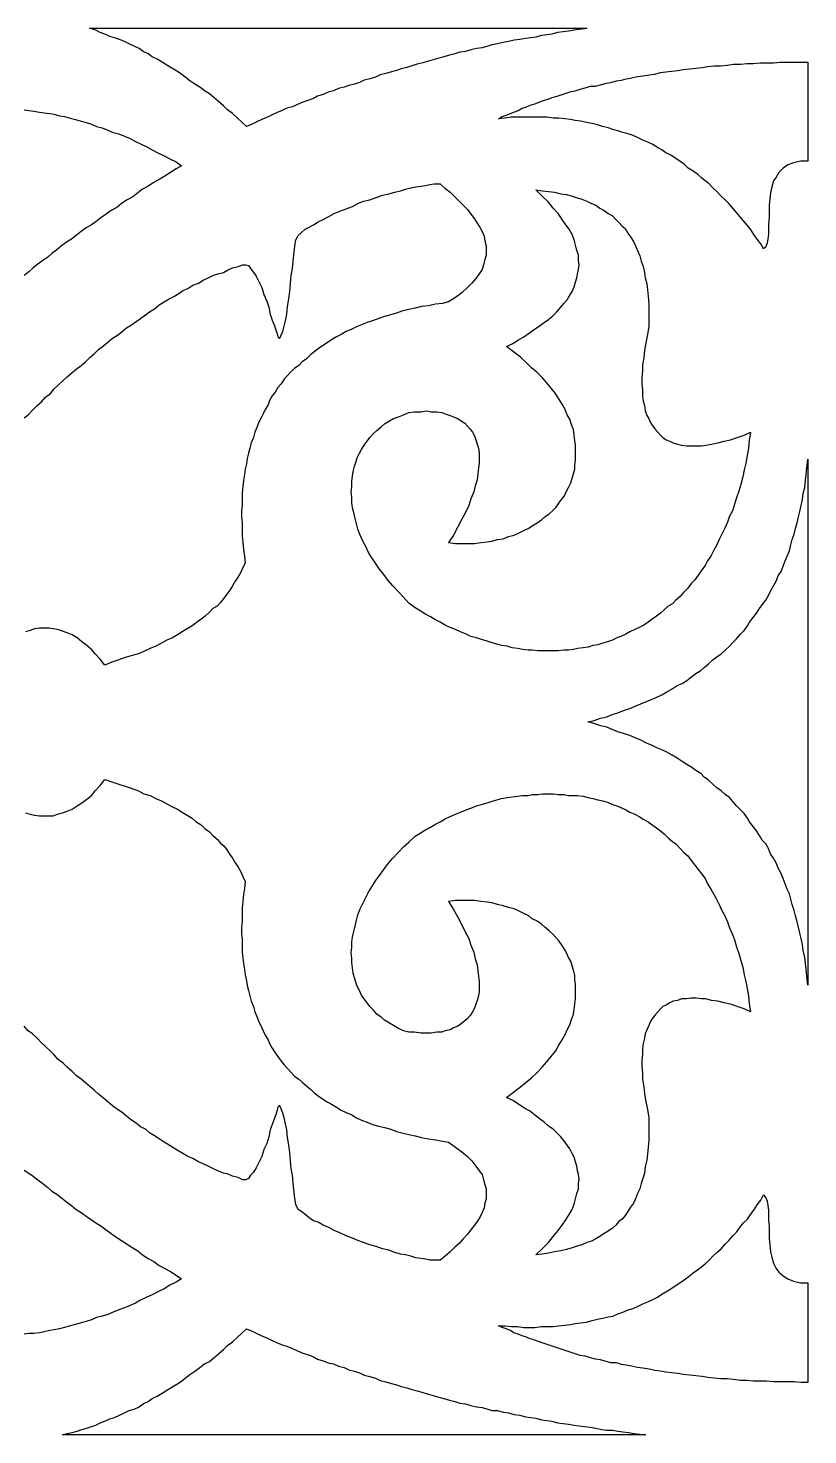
# Model space of a CAD drawing. Extents: x -372 to 372, y -358 to 358.
# Drawn here: x -38.4 to 0, y -146.8 to -77.5 of the extents above; entities that cross this region are included whole.
import ezdxf

# ---------------------------------------------------------------- set-up
doc = ezdxf.new("R2010")
doc.units = 0
doc.layers.add('LAYER_1', color=18, linetype='CONTINUOUS')

msp = doc.modelspace()

# ---------------------------------------------------------------- linework, layer by layer
at = {"layer": 'LAYER_1'}
for points in [[(-10.99, -77.538), (-11.265, -77.575), (-11.505, -77.613), (-11.78, -77.65), (-12.054, -77.687), (-12.329, -77.724), (-12.604, -77.799), (-12.844, -77.836), (-13.118, -77.873), (-13.393, -77.948), (-13.633, -77.985), (-13.908, -78.022), (-14.183, -78.06), (-14.457, -78.097), (-14.732, -78.171), (-15.006, -78.209), (-15.281, -78.283), (-15.556, -78.321), (-15.762, -78.395), (-16.036, -78.47), (-16.311, -78.507), (-16.586, -78.581), (-16.86, -78.656), (-17.135, -78.693), (-17.375, -78.768), (-17.65, -78.842), (-17.924, -78.917), (-18.165, -78.991), (-18.439, -79.066), (-18.679, -79.14), (-18.954, -79.215), (-19.229, -79.289), (-19.503, -79.364), (-19.744, -79.438), (-20.018, -79.513), (-20.259, -79.587), (-20.499, -79.662), (-20.773, -79.737), (-21.048, -79.811), (-21.288, -79.923), (-21.563, -79.997), (-21.838, -80.072), (-22.078, -80.184), (-22.318, -80.258), (-22.593, -80.333), (-22.833, -80.407), (-23.108, -80.482), (-23.348, -80.594), (-23.623, -80.668), (-23.863, -80.78), (-24.137, -80.854), (-24.343, -80.966), (-24.618, -81.078), (-24.858, -81.153), (-25.133, -81.264), (-25.373, -81.376), (-25.648, -81.451), (-25.888, -81.562), (-26.163, -81.674), (-26.403, -81.786), (-26.609, -81.898), (-26.884, -82.01), (-27.124, -82.121), (-27.364, -82.233), (-27.639, -82.345), (-27.879, -82.121), (-28.085, -81.935), (-28.325, -81.711), (-28.566, -81.525), (-28.772, -81.339), (-29.012, -81.115), (-29.252, -80.929), (-29.458, -80.743), (-29.698, -80.594), (-29.939, -80.407), (-30.179, -80.258), (-30.419, -80.109), (-30.66, -79.923), (-30.831, -79.774), (-31.072, -79.625), (-31.312, -79.476), (-31.552, -79.327), (-31.792, -79.178), (-32.033, -79.029), (-32.273, -78.917), (-32.479, -78.768), (-32.719, -78.656), (-32.925, -78.507), (-33.166, -78.395), (-33.406, -78.283), (-33.646, -78.171), (-33.886, -78.06), (-34.127, -77.985), (-34.367, -77.911), (-34.607, -77.799), (-34.848, -77.724), (-35.053, -77.613), (-35.259, -77.538), (-35.359, -77.507), (-10.876, -77.507)], [(0, -84.059), (-0.36, -84.059), (-0.704, -84.134), (-0.978, -84.245), (-1.218, -84.394), (-1.424, -84.618), (-1.562, -84.842), (-1.699, -85.028), (-1.768, -85.326), (-1.836, -85.624), (-1.871, -85.922), (-1.905, -86.22), (-1.905, -86.556), (-1.905, -86.854), (-1.939, -87.152), (-1.939, -87.375), (-1.939, -87.636), (-1.974, -87.897), (-2.008, -88.083), (-2.077, -88.27), (-2.18, -88.382), (-2.317, -88.121), (-2.489, -87.897), (-2.66, -87.674), (-2.832, -87.413), (-2.969, -87.226), (-3.175, -87.003), (-3.347, -86.779), (-3.518, -86.593), (-3.69, -86.369), (-3.896, -86.146), (-4.068, -85.959), (-4.274, -85.773), (-4.479, -85.55), (-4.685, -85.363), (-4.857, -85.177), (-5.063, -85.028), (-5.235, -84.879), (-5.441, -84.693), (-5.647, -84.543), (-5.887, -84.394), (-6.093, -84.208), (-6.299, -84.059), (-6.539, -83.91), (-6.745, -83.761), (-6.985, -83.649), (-7.191, -83.5), (-7.397, -83.388), (-7.638, -83.239), (-7.878, -83.127), (-8.118, -83.016), (-8.358, -82.904), (-8.599, -82.792), (-8.839, -82.718), (-9.114, -82.643), (-9.354, -82.569), (-9.594, -82.494), (-9.835, -82.419), (-10.109, -82.345), (-10.349, -82.27), (-10.624, -82.196), (-10.899, -82.159), (-11.173, -82.084), (-11.448, -82.047), (-11.688, -82.01), (-11.963, -81.972), (-12.272, -81.935), (-12.546, -81.935), (-12.855, -81.898), (-14.606, -81.898), (-14.915, -81.935), (-15.224, -81.972), (-15.052, -81.861), (-14.846, -81.786), (-14.64, -81.711), (-14.469, -81.637), (-14.263, -81.562), (-14.057, -81.451), (-13.851, -81.376), (-13.679, -81.302), (-13.439, -81.227), (-13.233, -81.153), (-13.027, -81.078), (-12.787, -81.003), (-12.581, -80.929), (-12.34, -80.854), (-12.1, -80.78), (-11.894, -80.705), (-11.654, -80.631), (-11.448, -80.594), (-11.208, -80.519), (-10.967, -80.445), (-10.693, -80.37), (-10.452, -80.37), (-10.212, -80.295), (-9.937, -80.221), (-9.697, -80.184), (-9.423, -80.109), (-9.182, -80.072), (-8.942, -79.997), (-8.667, -79.96), (-8.393, -79.886), (-8.118, -79.848), (-7.809, -79.811), (-7.535, -79.774), (-7.26, -79.699), (-6.985, -79.662), (-6.711, -79.625), (-6.402, -79.587), (-6.127, -79.55), (-5.818, -79.513), (-5.509, -79.476), (-5.2, -79.438), (-4.926, -79.401), (-4.617, -79.364), (-4.308, -79.364), (-3.965, -79.327), (-3.656, -79.289), (-3.312, -79.289), (-3.003, -79.252), (-2.694, -79.252), (-2.351, -79.215), (-1.699, -79.215), (-1.356, -79.178), (0, -79.178)], [(-13.084, -85.512), (-12.775, -85.55), (-12.466, -85.587), (-12.157, -85.661), (-11.883, -85.699), (-11.608, -85.773), (-11.402, -85.848), (-11.128, -85.922), (-10.887, -86.034), (-10.647, -86.146), (-10.441, -86.22), (-10.235, -86.369), (-10.029, -86.481), (-9.823, -86.63), (-9.617, -86.742), (-9.446, -86.928), (-9.308, -87.077), (-9.137, -87.264), (-8.999, -87.375), (-8.862, -87.599), (-8.725, -87.785), (-8.587, -88.009), (-8.484, -88.233), (-8.381, -88.456), (-8.278, -88.717), (-8.21, -88.978), (-8.107, -89.239), (-8.038, -89.537), (-8.004, -89.798), (-7.935, -90.096), (-7.901, -90.394), (-7.866, -90.729), (-7.832, -91.102), (-7.832, -91.474), (-7.832, -91.847), (-7.832, -92.182), (-7.901, -92.592), (-7.969, -93.002), (-8.038, -93.375), (-8.072, -93.747), (-8.141, -94.083), (-8.141, -94.381), (-8.175, -94.716), (-8.175, -95.014), (-8.141, -95.312), (-8.141, -95.611), (-8.107, -95.871), (-8.038, -96.095), (-8.004, -96.356), (-7.935, -96.579), (-7.832, -96.728), (-7.763, -96.915), (-7.626, -97.101), (-7.523, -97.25), (-7.386, -97.399), (-7.249, -97.548), (-7.146, -97.66), (-6.974, -97.772), (-6.802, -97.846), (-6.631, -97.921), (-6.425, -97.995), (-6.219, -98.033), (-5.978, -98.07), (-5.258, -98.07), (-5.017, -98.033), (-4.743, -97.995), (-4.434, -97.921), (-4.125, -97.846), (-3.816, -97.772), (-3.473, -97.66), (-3.129, -97.548), (-2.82, -97.399), (-2.889, -97.809), (-2.923, -98.182), (-2.992, -98.554), (-3.061, -98.927), (-3.129, -99.262), (-3.198, -99.598), (-3.301, -99.97), (-3.404, -100.306), (-3.507, -100.641), (-3.61, -100.939), (-3.713, -101.275), (-3.85, -101.535), (-3.953, -101.834), (-4.09, -102.132), (-4.228, -102.43), (-4.365, -102.691), (-4.502, -102.989), (-4.64, -103.25), (-4.777, -103.51), (-4.949, -103.734), (-5.052, -103.958), (-5.223, -104.181), (-5.395, -104.442), (-5.567, -104.666), (-5.738, -104.852), (-5.91, -105.075), (-6.116, -105.299), (-6.287, -105.485), (-6.493, -105.672), (-6.665, -105.858), (-6.871, -105.97), (-7.077, -106.156), (-7.249, -106.305), (-7.455, -106.454), (-7.66, -106.603), (-7.866, -106.752), (-8.072, -106.901), (-8.313, -107.013), (-8.519, -107.125), (-8.759, -107.237), (-8.965, -107.348), (-9.205, -107.46), (-9.411, -107.535), (-9.617, -107.647), (-9.857, -107.721), (-10.098, -107.796), (-10.338, -107.87), (-10.578, -107.907), (-10.819, -107.982), (-11.059, -108.019), (-11.333, -108.056), (-11.539, -108.094), (-11.78, -108.131), (-12.02, -108.131), (-12.295, -108.168), (-13.29, -108.168), (-13.565, -108.131), (-13.771, -108.131), (-14.045, -108.094), (-14.286, -108.056), (-14.56, -108.019), (-14.801, -107.945), (-15.075, -107.907), (-15.315, -107.833), (-15.59, -107.758), (-15.796, -107.684), (-16.071, -107.609), (-16.311, -107.535), (-16.586, -107.46), (-16.826, -107.348), (-17.1, -107.237), (-17.341, -107.125), (-17.615, -107.013), (-17.856, -106.901), (-18.096, -106.752), (-18.336, -106.64), (-18.577, -106.491), (-18.851, -106.342), (-19.091, -106.193), (-19.332, -106.044), (-19.641, -105.821), (-19.915, -105.523), (-20.156, -105.262), (-20.43, -104.964), (-20.67, -104.703), (-20.876, -104.405), (-21.082, -104.144), (-21.288, -103.846), (-21.46, -103.585), (-21.632, -103.324), (-21.769, -103.026), (-21.906, -102.765), (-22.044, -102.467), (-22.147, -102.169), (-22.215, -101.908), (-22.284, -101.647), (-22.352, -101.349), (-22.421, -101.126), (-22.455, -100.865), (-22.455, -100.604), (-22.49, -100.343), (-22.455, -100.082), (-22.455, -99.821), (-22.421, -99.56), (-22.387, -99.337), (-22.318, -99.076), (-22.249, -98.89), (-22.181, -98.666), (-22.078, -98.443), (-21.975, -98.256), (-21.838, -98.033), (-21.7, -97.846), (-21.563, -97.66), (-21.391, -97.474), (-21.22, -97.325), (-21.014, -97.138), (-20.842, -96.989), (-20.602, -96.84), (-20.396, -96.728), (-20.156, -96.654), (-19.915, -96.542), (-19.641, -96.43), (-19.366, -96.393), (-19.057, -96.393), (-18.782, -96.356), (-18.542, -96.393), (-18.268, -96.393), (-18.027, -96.43), (-17.856, -96.505), (-17.615, -96.579), (-17.444, -96.654), (-17.238, -96.728), (-17.066, -96.84), (-16.894, -96.952), (-16.757, -97.101), (-16.62, -97.25), (-16.517, -97.399), (-16.414, -97.586), (-16.345, -97.772), (-16.277, -97.995), (-16.208, -98.182), (-16.174, -98.443), (-16.174, -98.666), (-16.174, -98.927), (-16.208, -99.151), (-16.242, -99.449), (-16.277, -99.747), (-16.38, -100.045), (-16.448, -100.343), (-16.586, -100.678), (-16.689, -101.014), (-16.86, -101.349), (-17.032, -101.684), (-17.238, -102.057), (-17.444, -102.467), (-17.684, -102.84), (-17.341, -102.877), (-16.414, -102.877), (-16.105, -102.84), (-15.796, -102.802), (-15.556, -102.765), (-15.281, -102.691), (-15.006, -102.653), (-14.732, -102.542), (-14.457, -102.467), (-14.217, -102.355), (-13.977, -102.243), (-13.736, -102.132), (-13.565, -102.02), (-13.324, -101.871), (-13.118, -101.722), (-12.947, -101.573), (-12.741, -101.424), (-12.569, -101.275), (-12.398, -101.088), (-12.26, -100.902), (-12.123, -100.716), (-11.986, -100.529), (-11.883, -100.306), (-11.78, -100.119), (-11.677, -99.896), (-11.608, -99.672), (-11.539, -99.449), (-11.471, -99.225), (-11.471, -99.002), (-11.436, -98.778), (-11.436, -98.554), (-11.436, -98.294), (-11.436, -98.033), (-11.471, -97.809), (-11.505, -97.548), (-11.539, -97.287), (-11.642, -97.027), (-11.711, -96.766), (-11.848, -96.542), (-11.951, -96.281), (-12.089, -96.02), (-12.26, -95.76), (-12.432, -95.499), (-12.638, -95.238), (-12.844, -94.977), (-13.084, -94.716), (-13.324, -94.455), (-13.599, -94.232), (-13.874, -93.971), (-14.148, -93.71), (-14.492, -93.449), (-14.835, -93.188), (-14.526, -93.039), (-14.251, -92.853), (-13.977, -92.704), (-13.702, -92.518), (-13.462, -92.331), (-13.221, -92.182), (-12.981, -91.996), (-12.775, -91.847), (-12.535, -91.661), (-12.363, -91.474), (-12.157, -91.251), (-12.02, -91.064), (-11.848, -90.878), (-11.711, -90.655), (-11.608, -90.468), (-11.505, -90.245), (-11.436, -90.021), (-11.368, -89.798), (-11.333, -89.611), (-11.299, -89.388), (-11.265, -89.164), (-11.299, -88.941), (-11.299, -88.68), (-11.368, -88.456), (-11.436, -88.195), (-11.505, -87.934), (-11.608, -87.674), (-11.745, -87.413), (-11.917, -87.189), (-12.089, -86.928), (-12.295, -86.63), (-12.535, -86.369), (-12.775, -86.071), (-13.084, -85.773), (-13.393, -85.475)], [(0, -124.637), (-0.017, -124.489), (-0.051, -124.191), (-0.086, -123.856), (-0.12, -123.558), (-0.154, -123.26), (-0.223, -122.924), (-0.257, -122.626), (-0.326, -122.328), (-0.395, -122.067), (-0.463, -121.769), (-0.532, -121.508), (-0.601, -121.21), (-0.669, -120.949), (-0.772, -120.651), (-0.841, -120.391), (-0.909, -120.13), (-1.012, -119.906), (-1.115, -119.645), (-1.218, -119.384), (-1.321, -119.124), (-1.459, -118.863), (-1.562, -118.602), (-1.699, -118.378), (-1.836, -118.155), (-1.939, -117.894), (-2.077, -117.67), (-2.248, -117.484), (-2.386, -117.26), (-2.523, -117.037), (-2.694, -116.813), (-2.866, -116.59), (-2.969, -116.403), (-3.141, -116.18), (-3.312, -115.993), (-3.518, -115.807), (-3.69, -115.584), (-3.862, -115.397), (-4.068, -115.248), (-4.274, -115.062), (-4.479, -114.913), (-4.685, -114.727), (-4.891, -114.54), (-5.097, -114.391), (-5.269, -114.205), (-5.509, -114.056), (-5.715, -113.907), (-5.956, -113.758), (-6.196, -113.609), (-6.436, -113.46), (-6.676, -113.311), (-6.951, -113.161), (-7.191, -113.05), (-7.432, -112.938), (-7.672, -112.826), (-7.947, -112.714), (-8.221, -112.565), (-8.496, -112.453), (-8.77, -112.342), (-9.079, -112.23), (-9.354, -112.155), (-9.629, -112.044), (-9.903, -111.932), (-10.212, -111.857), (-10.521, -111.745), (-10.83, -111.671), (-10.521, -111.596), (-10.212, -111.485), (-9.903, -111.41), (-9.629, -111.298), (-9.354, -111.224), (-9.079, -111.112), (-8.77, -111), (-8.496, -110.888), (-8.221, -110.777), (-7.947, -110.665), (-7.672, -110.553), (-7.432, -110.441), (-7.191, -110.329), (-6.951, -110.18), (-6.676, -110.031), (-6.436, -109.882), (-6.196, -109.771), (-5.956, -109.621), (-5.715, -109.435), (-5.509, -109.286), (-5.269, -109.137), (-5.097, -108.988), (-4.891, -108.802), (-4.685, -108.615), (-4.479, -108.466), (-4.274, -108.317), (-4.068, -108.131), (-3.862, -107.945), (-3.69, -107.758), (-3.518, -107.572), (-3.312, -107.348), (-3.141, -107.162), (-2.969, -106.939), (-2.866, -106.752), (-2.694, -106.529), (-2.523, -106.305), (-2.386, -106.082), (-2.248, -105.895), (-2.077, -105.672), (-1.939, -105.448), (-1.836, -105.224), (-1.699, -104.964), (-1.562, -104.74), (-1.459, -104.479), (-1.321, -104.256), (-1.218, -103.995), (-1.115, -103.734), (-1.012, -103.51), (-0.909, -103.25), (-0.841, -102.951), (-0.772, -102.691), (-0.669, -102.43), (-0.601, -102.132), (-0.532, -101.871), (-0.463, -101.573), (-0.395, -101.312), (-0.326, -101.014), (-0.257, -100.716), (-0.223, -100.418), (-0.154, -100.119), (-0.12, -99.784), (-0.086, -99.486), (-0.051, -99.151), (-0.017, -98.89), (0, -98.724)], [(-12.295, -115.248), (-12.02, -115.248), (-11.78, -115.285), (-11.333, -115.285), (-11.059, -115.323), (-10.819, -115.397), (-10.578, -115.435), (-10.338, -115.509), (-10.098, -115.546), (-9.857, -115.621), (-9.617, -115.733), (-9.411, -115.807), (-9.205, -115.882), (-8.965, -115.993), (-8.759, -116.105), (-8.519, -116.217), (-8.313, -116.329), (-8.072, -116.478), (-7.866, -116.59), (-7.66, -116.739), (-7.455, -116.888), (-7.249, -117.037), (-7.077, -117.186), (-6.871, -117.372), (-6.665, -117.559), (-6.493, -117.67), (-6.287, -117.894), (-6.116, -118.08), (-5.91, -118.267), (-5.738, -118.49), (-5.567, -118.714), (-5.395, -118.937), (-5.223, -119.161), (-5.052, -119.384), (-4.949, -119.645), (-4.777, -119.906), (-4.64, -120.13), (-4.502, -120.391), (-4.365, -120.651), (-4.228, -120.949), (-4.09, -121.21), (-3.953, -121.508), (-3.85, -121.807), (-3.713, -122.142), (-3.61, -122.403), (-3.507, -122.738), (-3.404, -123.073), (-3.301, -123.409), (-3.198, -123.744), (-3.129, -124.117), (-3.061, -124.452), (-2.992, -124.788), (-2.923, -125.16), (-2.889, -125.533), (-2.82, -125.943), (-3.129, -125.794), (-3.473, -125.682), (-3.816, -125.57), (-4.125, -125.496), (-4.434, -125.421), (-4.743, -125.384), (-5.017, -125.309), (-5.258, -125.309), (-5.498, -125.272), (-5.738, -125.272), (-5.978, -125.309), (-6.219, -125.309), (-6.425, -125.384), (-6.631, -125.421), (-6.802, -125.496), (-6.974, -125.607), (-7.146, -125.682), (-7.249, -125.794), (-7.386, -125.943), (-7.523, -126.092), (-7.626, -126.241), (-7.763, -126.427), (-7.832, -126.613), (-7.935, -126.837), (-8.004, -127.023), (-8.038, -127.247), (-8.107, -127.508), (-8.141, -127.769), (-8.141, -128.029), (-8.175, -128.328), (-8.175, -128.626), (-8.141, -128.961), (-8.141, -129.259), (-8.072, -129.632), (-8.038, -129.967), (-7.969, -130.377), (-7.901, -130.75), (-7.832, -131.16), (-7.832, -131.569), (-7.832, -131.905), (-7.832, -132.277), (-7.866, -132.613), (-7.901, -132.948), (-7.935, -133.246), (-8.004, -133.582), (-8.038, -133.88), (-8.107, -134.103), (-8.21, -134.401), (-8.278, -134.662), (-8.381, -134.886), (-8.484, -135.147), (-8.587, -135.37), (-8.725, -135.557), (-8.862, -135.78), (-8.999, -135.966), (-9.137, -136.153), (-9.308, -136.265), (-9.446, -136.451), (-9.617, -136.6), (-9.823, -136.749), (-10.029, -136.861), (-10.235, -137.01), (-10.441, -137.122), (-10.647, -137.233), (-10.887, -137.308), (-11.128, -137.42), (-11.402, -137.494), (-11.608, -137.569), (-11.883, -137.643), (-12.157, -137.718), (-12.466, -137.755), (-12.775, -137.83), (-13.084, -137.867), (-13.393, -137.904), (-13.084, -137.606), (-12.775, -137.308), (-12.535, -137.01), (-12.295, -136.712), (-12.089, -136.451), (-11.917, -136.19), (-11.745, -135.929), (-11.608, -135.668), (-11.505, -135.408), (-11.436, -135.147), (-11.368, -134.886), (-11.299, -134.662), (-11.299, -134.401), (-11.265, -134.178), (-11.299, -133.954), (-11.333, -133.768), (-11.368, -133.544), (-11.436, -133.321), (-11.505, -133.097), (-11.608, -132.911), (-11.711, -132.687), (-11.848, -132.501), (-12.02, -132.277), (-12.157, -132.091), (-12.363, -131.905), (-12.535, -131.718), (-12.775, -131.569), (-12.981, -131.383), (-13.221, -131.197), (-13.462, -131.01), (-13.702, -130.824), (-13.977, -130.675), (-14.251, -130.489), (-14.526, -130.302), (-14.835, -130.153), (-14.492, -129.893), (-14.148, -129.632), (-13.874, -129.408), (-13.599, -129.185), (-13.324, -128.924), (-13.084, -128.663), (-12.844, -128.402), (-12.638, -128.141), (-12.432, -127.88), (-12.26, -127.582), (-12.089, -127.321), (-11.951, -127.061), (-11.848, -126.837), (-11.711, -126.576), (-11.642, -126.315), (-11.539, -126.055), (-11.505, -125.831), (-11.471, -125.57), (-11.436, -125.309), (-11.436, -125.048), (-11.436, -124.825), (-11.436, -124.601), (-11.471, -124.378), (-11.471, -124.154), (-11.539, -123.893), (-11.608, -123.67), (-11.677, -123.446), (-11.78, -123.26), (-11.883, -123.036), (-11.986, -122.85), (-12.123, -122.626), (-12.26, -122.44), (-12.398, -122.291), (-12.569, -122.105), (-12.741, -121.956), (-12.947, -121.769), (-13.118, -121.62), (-13.324, -121.471), (-13.565, -121.359), (-13.736, -121.21), (-13.977, -121.099), (-14.217, -120.987), (-14.457, -120.875), (-14.732, -120.8), (-15.006, -120.726), (-15.281, -120.651), (-15.556, -120.577), (-15.796, -120.54), (-16.105, -120.502), (-16.414, -120.465), (-17.341, -120.465), (-17.684, -120.502), (-17.444, -120.912), (-17.238, -121.285), (-17.032, -121.657), (-16.86, -122.03), (-16.689, -122.328), (-16.586, -122.664), (-16.448, -122.999), (-16.38, -123.334), (-16.277, -123.632), (-16.242, -123.931), (-16.208, -124.191), (-16.174, -124.452), (-16.174, -124.676), (-16.174, -124.937), (-16.208, -125.16), (-16.277, -125.384), (-16.345, -125.57), (-16.414, -125.756), (-16.517, -125.943), (-16.62, -126.129), (-16.757, -126.278), (-16.894, -126.39), (-17.066, -126.539), (-17.238, -126.651), (-17.444, -126.725), (-17.615, -126.837), (-17.856, -126.874), (-18.027, -126.949), (-18.268, -126.949), (-18.542, -126.986), (-19.057, -126.986), (-19.366, -126.949), (-19.641, -126.949), (-19.915, -126.874), (-20.156, -126.763), (-20.396, -126.613), (-20.602, -126.502), (-20.842, -126.353), (-21.014, -126.204), (-21.22, -126.055), (-21.391, -125.868), (-21.563, -125.682), (-21.7, -125.496), (-21.838, -125.309), (-21.975, -125.123), (-22.078, -124.899), (-22.181, -124.676), (-22.249, -124.489), (-22.318, -124.266), (-22.387, -124.042), (-22.421, -123.781), (-22.455, -123.521), (-22.455, -123.297), (-22.49, -123.036), (-22.455, -122.775), (-22.455, -122.515), (-22.421, -122.254), (-22.352, -121.993), (-22.284, -121.732), (-22.215, -121.434), (-22.147, -121.173), (-22.044, -120.875), (-21.906, -120.614), (-21.769, -120.316), (-21.632, -120.055), (-21.46, -119.794), (-21.288, -119.496), (-21.082, -119.235), (-20.876, -118.937), (-20.67, -118.639), (-20.43, -118.378), (-20.156, -118.08), (-19.915, -117.819), (-19.641, -117.596), (-19.332, -117.298), (-19.091, -117.149), (-18.851, -117), (-18.577, -116.851), (-18.336, -116.701), (-18.096, -116.59), (-17.856, -116.441), (-17.615, -116.329), (-17.341, -116.217), (-17.1, -116.105), (-16.826, -115.993), (-16.586, -115.919), (-16.311, -115.807), (-16.071, -115.733), (-15.796, -115.658), (-15.59, -115.584), (-15.315, -115.509), (-15.075, -115.435), (-14.801, -115.397), (-14.56, -115.36), (-14.286, -115.323), (-14.045, -115.285), (-13.771, -115.285), (-13.565, -115.248), (-13.29, -115.248), (-13.05, -115.211), (-12.535, -115.211)], [(-2.077, -135.109), (-2.008, -135.258), (-1.974, -135.482), (-1.939, -135.706), (-1.939, -135.966), (-1.939, -136.227), (-1.905, -136.488), (-1.905, -136.824), (-1.905, -137.122), (-1.871, -137.42), (-1.836, -137.755), (-1.768, -138.016), (-1.699, -138.314), (-1.562, -138.575), (-1.424, -138.761), (-1.218, -138.948), (-0.978, -139.097), (-0.704, -139.208), (-0.36, -139.283), (0, -139.283), (0, -144.202), (-0.326, -144.202), (-0.669, -144.164), (-1.699, -144.164), (-2.042, -144.127), (-2.694, -144.127), (-3.003, -144.09), (-3.312, -144.09), (-3.656, -144.053), (-3.965, -144.015), (-4.308, -144.015), (-4.617, -143.978), (-4.926, -143.941), (-5.2, -143.904), (-5.509, -143.866), (-5.818, -143.829), (-6.127, -143.792), (-6.402, -143.754), (-6.711, -143.717), (-6.985, -143.68), (-7.26, -143.643), (-7.535, -143.605), (-7.809, -143.531), (-8.118, -143.494), (-8.393, -143.456), (-8.667, -143.382), (-8.942, -143.345), (-9.182, -143.307), (-9.423, -143.233), (-9.697, -143.233), (-9.937, -143.158), (-10.212, -143.084), (-10.452, -143.046), (-10.693, -142.972), (-10.967, -142.897), (-11.208, -142.86), (-11.448, -142.786), (-11.654, -142.711), (-11.894, -142.637), (-12.1, -142.562), (-12.34, -142.488), (-12.581, -142.413), (-12.787, -142.338), (-13.027, -142.264), (-13.233, -142.189), (-13.439, -142.115), (-13.679, -142.04), (-13.851, -141.966), (-14.057, -141.891), (-14.263, -141.817), (-14.469, -141.742), (-14.64, -141.63), (-14.846, -141.556), (-15.052, -141.481), (-15.224, -141.407), (-14.915, -141.407), (-14.606, -141.444), (-14.297, -141.444), (-13.988, -141.481), (-13.439, -141.481), (-13.13, -141.444), (-12.546, -141.444), (-12.272, -141.407), (-11.963, -141.37), (-11.688, -141.332), (-11.448, -141.295), (-11.173, -141.258), (-10.899, -141.221), (-10.624, -141.146), (-10.349, -141.072), (-10.109, -141.034), (-9.835, -140.96), (-9.594, -140.922), (-9.354, -140.811), (-9.114, -140.736), (-8.839, -140.624), (-8.599, -140.55), (-8.358, -140.438), (-8.118, -140.326), (-7.878, -140.214), (-7.638, -140.103), (-7.397, -139.991), (-7.191, -139.842), (-6.985, -139.73), (-6.745, -139.581), (-6.539, -139.432), (-6.299, -139.283), (-6.093, -139.134), (-5.887, -138.985), (-5.647, -138.798), (-5.441, -138.649), (-5.235, -138.5), (-5.063, -138.351), (-4.857, -138.165), (-4.685, -137.979), (-4.479, -137.792), (-4.274, -137.606), (-4.068, -137.382), (-3.896, -137.196), (-3.69, -136.973), (-3.518, -136.786), (-3.347, -136.563), (-3.175, -136.339), (-2.969, -136.153), (-2.832, -135.929), (-2.66, -135.706), (-2.489, -135.445), (-2.317, -135.221), (-2.18, -134.96)], [(-27.364, -141.668), (-27.124, -141.78), (-26.884, -141.891), (-26.609, -142.003), (-26.403, -142.115), (-26.163, -142.227), (-25.888, -142.338), (-25.648, -142.413), (-25.373, -142.525), (-25.133, -142.637), (-24.858, -142.748), (-24.618, -142.823), (-24.343, -142.935), (-24.137, -143.046), (-23.863, -143.121), (-23.623, -143.233), (-23.348, -143.27), (-23.108, -143.382), (-22.833, -143.456), (-22.593, -143.568), (-22.318, -143.643), (-22.078, -143.717), (-21.838, -143.829), (-21.563, -143.904), (-21.288, -143.978), (-21.048, -144.09), (-20.773, -144.164), (-20.499, -144.239), (-20.259, -144.313), (-20.018, -144.388), (-19.744, -144.462), (-19.503, -144.537), (-19.229, -144.612), (-18.954, -144.686), (-18.679, -144.761), (-18.439, -144.835), (-18.165, -144.91), (-17.924, -144.984), (-17.65, -145.059), (-17.375, -145.133), (-17.135, -145.208), (-16.86, -145.245), (-16.586, -145.32), (-16.311, -145.394), (-16.036, -145.431), (-15.762, -145.506), (-15.556, -145.58), (-15.281, -145.58), (-15.006, -145.655), (-14.732, -145.692), (-14.457, -145.767), (-14.183, -145.804), (-13.908, -145.878), (-13.633, -145.916), (-13.393, -145.953), (-13.118, -146.028), (-12.844, -146.065), (-12.604, -146.102), (-12.329, -146.177), (-12.054, -146.214), (-11.78, -146.251), (-11.505, -146.288), (-11.265, -146.326), (-10.99, -146.363), (-10.716, -146.4), (-10.441, -146.437), (-10.166, -146.512), (-9.892, -146.549), (-9.617, -146.549), (-9.343, -146.586), (-9.102, -146.624), (-8.828, -146.661), (-8.553, -146.698), (-8.278, -146.736), (-7.974, -146.772), (-36.701, -146.772), (-36.461, -146.698), (-36.221, -146.661), (-35.98, -146.586), (-35.74, -146.512), (-35.5, -146.437), (-35.259, -146.363), (-35.053, -146.288), (-34.848, -146.177), (-34.607, -146.102), (-34.367, -145.99), (-34.127, -145.916), (-33.886, -145.804), (-33.646, -145.692), (-33.406, -145.58), (-33.166, -145.506), (-32.925, -145.394), (-32.719, -145.245), (-32.479, -145.133), (-32.273, -144.984), (-32.033, -144.872), (-31.792, -144.723), (-31.552, -144.574), (-31.312, -144.425), (-31.072, -144.276), (-30.831, -144.127), (-30.66, -143.978), (-30.419, -143.792), (-30.179, -143.643), (-29.939, -143.456), (-29.698, -143.27), (-29.458, -143.158), (-29.252, -142.972), (-29.012, -142.786), (-28.772, -142.562), (-28.566, -142.376), (-28.325, -142.189), (-28.085, -141.966), (-27.879, -141.78), (-27.639, -141.556)]]:
    msp.add_lwpolyline(points, close=True, dxfattribs=at)
for points in [[(-38.589, -81.525), (-38.349, -81.562), (-38.109, -81.6), (-37.834, -81.637), (-37.594, -81.674), (-37.319, -81.711), (-37.113, -81.749), (-36.839, -81.823), (-36.598, -81.861), (-36.324, -81.935), (-36.049, -82.01), (-35.774, -82.084), (-35.534, -82.159), (-35.259, -82.233), (-35.019, -82.345), (-34.745, -82.419), (-34.47, -82.531), (-34.195, -82.643), (-33.921, -82.718), (-33.646, -82.829), (-33.371, -82.941), (-33.097, -83.09), (-32.857, -83.202), (-32.548, -83.351), (-32.273, -83.5), (-31.998, -83.649), (-31.689, -83.798), (-31.415, -83.947), (-31.106, -84.096), (-30.831, -84.283), (-31.106, -84.432), (-31.381, -84.618), (-31.655, -84.804), (-31.93, -84.953), (-32.204, -85.102), (-32.479, -85.289), (-32.754, -85.438), (-32.994, -85.624), (-33.234, -85.81), (-33.509, -85.959), (-33.783, -86.146), (-34.024, -86.332), (-34.298, -86.481), (-34.539, -86.667), (-34.813, -86.854), (-35.053, -87.04), (-35.259, -87.189), (-35.534, -87.338), (-35.774, -87.525), (-36.015, -87.711), (-36.255, -87.897), (-36.495, -88.046), (-36.736, -88.233), (-36.976, -88.419), (-37.216, -88.605), (-37.422, -88.791), (-37.662, -88.941), (-37.903, -89.127), (-38.143, -89.313), (-38.349, -89.499), (-38.589, -89.686)], [(-38.589, -96.691), (-38.383, -96.542), (-38.177, -96.319), (-37.937, -96.095), (-37.731, -95.909), (-37.525, -95.685), (-37.285, -95.499), (-37.113, -95.275), (-36.907, -95.089), (-36.667, -94.865), (-36.461, -94.679), (-36.221, -94.455), (-36.015, -94.306), (-35.774, -94.12), (-35.568, -93.934), (-35.328, -93.71), (-35.122, -93.524), (-34.916, -93.338), (-34.676, -93.151), (-34.47, -92.965), (-34.23, -92.779), (-33.989, -92.63), (-33.749, -92.443), (-33.543, -92.257), (-33.303, -92.108), (-33.063, -91.959), (-32.857, -91.81), (-32.616, -91.623), (-32.41, -91.474), (-32.17, -91.325), (-31.93, -91.139), (-31.689, -90.99), (-31.449, -90.841), (-31.209, -90.729), (-30.969, -90.58), (-30.763, -90.431), (-30.522, -90.319), (-30.282, -90.17), (-30.007, -90.058), (-29.767, -89.909), (-29.527, -89.798), (-29.287, -89.686), (-29.046, -89.611), (-28.772, -89.537), (-28.566, -89.425), (-28.325, -89.313), (-28.051, -89.239), (-27.81, -89.164), (-27.673, -89.164), (-27.536, -89.201), (-27.433, -89.35), (-27.296, -89.537), (-27.158, -89.723), (-27.021, -89.984), (-26.884, -90.282), (-26.781, -90.617), (-26.643, -90.953), (-26.54, -91.251), (-26.472, -91.586), (-26.369, -91.884), (-26.266, -92.108), (-26.197, -92.369), (-26.128, -92.555), (-26.094, -92.704), (-26.025, -92.779), (-25.991, -92.779), (-25.922, -92.63), (-25.854, -92.443), (-25.785, -92.182), (-25.717, -91.922), (-25.648, -91.586), (-25.614, -91.214), (-25.545, -90.841), (-25.511, -90.468), (-25.476, -90.058), (-25.442, -89.686), (-25.373, -89.35), (-25.339, -88.978), (-25.305, -88.68), (-25.27, -88.382), (-25.236, -88.121), (-25.202, -87.934), (-25.133, -87.785), (-25.099, -87.711), (-24.927, -87.562), (-24.755, -87.413), (-24.549, -87.301), (-24.343, -87.189), (-24.103, -87.04), (-23.863, -86.928), (-23.588, -86.779), (-23.314, -86.63), (-23.039, -86.518), (-22.73, -86.407), (-22.421, -86.295), (-22.147, -86.146), (-21.872, -86.034), (-21.563, -85.959), (-21.254, -85.848), (-20.945, -85.736), (-20.636, -85.661), (-20.327, -85.587), (-20.053, -85.512), (-19.812, -85.438), (-19.538, -85.363), (-19.297, -85.326), (-19.057, -85.289), (-18.817, -85.251), (-18.611, -85.214), (-18.405, -85.177), (-18.096, -85.177), (-17.856, -85.401), (-17.615, -85.587), (-17.375, -85.81), (-17.169, -86.034), (-16.963, -86.22), (-16.757, -86.444), (-16.586, -86.667), (-16.414, -86.891), (-16.277, -87.115), (-16.139, -87.338), (-16.036, -87.525), (-15.933, -87.748), (-15.899, -87.972), (-15.83, -88.233), (-15.83, -88.456), (-15.83, -88.68), (-15.899, -88.903), (-15.968, -89.164), (-16.036, -89.388), (-16.174, -89.611), (-16.345, -89.835), (-16.551, -90.058), (-16.757, -90.282), (-17.032, -90.543), (-17.341, -90.766), (-17.684, -90.99), (-17.993, -91.064), (-18.336, -91.102), (-18.679, -91.176), (-19.023, -91.214), (-19.332, -91.288), (-19.641, -91.363), (-19.984, -91.437), (-20.259, -91.549), (-20.533, -91.623), (-20.842, -91.698), (-21.117, -91.81), (-21.426, -91.922), (-21.7, -91.996), (-21.975, -92.108), (-22.215, -92.22), (-22.455, -92.331), (-22.73, -92.443), (-22.97, -92.592), (-23.211, -92.704), (-23.451, -92.853), (-23.657, -93.002), (-23.897, -93.151), (-24.103, -93.3), (-24.309, -93.449), (-24.481, -93.598), (-24.687, -93.785), (-24.893, -93.934), (-25.064, -94.12), (-25.27, -94.269), (-25.442, -94.418), (-25.614, -94.604), (-25.785, -94.791), (-25.922, -95.014), (-26.094, -95.201), (-26.231, -95.424), (-26.369, -95.611), (-26.506, -95.834), (-26.575, -96.058), (-26.712, -96.281), (-26.815, -96.505), (-26.918, -96.691), (-27.021, -96.915), (-27.124, -97.176), (-27.227, -97.399), (-27.296, -97.66), (-27.399, -97.921), (-27.467, -98.182), (-27.536, -98.443), (-27.605, -98.703), (-27.639, -98.964), (-27.708, -99.225), (-27.742, -99.486), (-27.776, -99.784), (-27.81, -100.082), (-27.845, -100.38), (-27.845, -100.678), (-27.845, -100.976), (-27.879, -101.275), (-27.879, -101.573), (-27.845, -101.871), (-27.845, -102.206), (-27.845, -102.504), (-27.81, -102.84), (-27.776, -103.175), (-27.742, -103.51), (-27.708, -103.846), (-27.81, -104.069), (-27.913, -104.293), (-28.051, -104.516), (-28.188, -104.74), (-28.325, -104.964), (-28.463, -105.187), (-28.6, -105.374), (-28.737, -105.56), (-28.909, -105.783), (-29.081, -105.97), (-29.287, -106.082), (-29.458, -106.268), (-29.664, -106.454), (-29.87, -106.603), (-30.11, -106.79), (-30.316, -106.939), (-30.557, -107.088), (-30.797, -107.237), (-31.037, -107.386), (-31.278, -107.535), (-31.552, -107.647), (-31.827, -107.796), (-32.101, -107.945), (-32.376, -108.056), (-32.685, -108.206), (-32.96, -108.317), (-33.268, -108.392), (-33.612, -108.504), (-33.921, -108.615), (-34.264, -108.727), (-34.607, -108.876), (-34.848, -108.578), (-35.088, -108.317), (-35.259, -108.094), (-35.5, -107.907), (-35.74, -107.721), (-35.98, -107.535), (-36.221, -107.386), (-36.461, -107.274), (-36.701, -107.199), (-36.941, -107.125), (-37.147, -107.088), (-37.353, -107.05), (-37.834, -107.05), (-38.074, -107.088), (-38.28, -107.162), (-38.521, -107.237)], [(-38.521, -116.143), (-38.28, -116.217), (-38.074, -116.254), (-37.834, -116.292), (-37.147, -116.292), (-36.941, -116.217), (-36.701, -116.143), (-36.461, -116.068), (-36.221, -115.956), (-35.98, -115.807), (-35.74, -115.658), (-35.5, -115.472), (-35.259, -115.285), (-35.088, -115.062), (-34.848, -114.801), (-34.607, -114.503), (-34.264, -114.615), (-33.921, -114.727), (-33.612, -114.838), (-33.268, -114.95), (-32.96, -115.062), (-32.685, -115.211), (-32.376, -115.285), (-32.101, -115.435), (-31.827, -115.546), (-31.552, -115.695), (-31.278, -115.844), (-31.037, -115.956), (-30.797, -116.105), (-30.557, -116.254), (-30.316, -116.403), (-30.11, -116.59), (-29.87, -116.739), (-29.664, -116.925), (-29.458, -117.074), (-29.287, -117.26), (-29.081, -117.447), (-28.909, -117.633), (-28.737, -117.782), (-28.6, -117.968), (-28.463, -118.192), (-28.325, -118.378), (-28.188, -118.602), (-28.051, -118.825), (-27.913, -119.049), (-27.81, -119.273), (-27.708, -119.533), (-27.742, -119.869), (-27.776, -120.167), (-27.81, -120.502), (-27.845, -120.838), (-27.845, -121.173), (-27.845, -121.471), (-27.879, -121.807), (-27.879, -122.105), (-27.845, -122.365), (-27.845, -122.701), (-27.845, -122.999), (-27.81, -123.297), (-27.776, -123.558), (-27.742, -123.856), (-27.708, -124.117), (-27.639, -124.415), (-27.605, -124.639), (-27.536, -124.899), (-27.467, -125.16), (-27.399, -125.421), (-27.296, -125.682), (-27.227, -125.943), (-27.124, -126.166), (-27.021, -126.427), (-26.918, -126.651), (-26.815, -126.874), (-26.712, -127.098), (-26.575, -127.321), (-26.506, -127.508), (-26.369, -127.731), (-26.231, -127.955), (-26.094, -128.141), (-25.922, -128.365), (-25.785, -128.551), (-25.614, -128.737), (-25.442, -128.924), (-25.27, -129.11), (-25.064, -129.259), (-24.893, -129.408), (-24.687, -129.594), (-24.481, -129.744), (-24.309, -129.93), (-24.103, -130.079), (-23.897, -130.228), (-23.657, -130.377), (-23.451, -130.489), (-23.211, -130.638), (-22.97, -130.787), (-22.73, -130.899), (-22.455, -131.01), (-22.215, -131.16), (-21.975, -131.271), (-21.7, -131.383), (-21.426, -131.495), (-21.117, -131.569), (-20.842, -131.644), (-20.533, -131.718), (-20.259, -131.83), (-19.984, -131.905), (-19.641, -131.979), (-19.332, -132.054), (-19.023, -132.128), (-18.679, -132.203), (-18.336, -132.24), (-17.993, -132.315), (-17.684, -132.352), (-17.341, -132.613), (-17.032, -132.836), (-16.757, -133.06), (-16.551, -133.284), (-16.345, -133.544), (-16.174, -133.768), (-16.036, -133.954), (-15.968, -134.215), (-15.899, -134.439), (-15.83, -134.662), (-15.83, -134.923), (-15.83, -135.147), (-15.899, -135.37), (-15.933, -135.594), (-16.036, -135.817), (-16.139, -136.041), (-16.277, -136.265), (-16.414, -136.451), (-16.586, -136.674), (-16.757, -136.898), (-16.963, -137.122), (-17.169, -137.345), (-17.375, -137.532), (-17.615, -137.755), (-17.856, -137.979), (-18.096, -138.165), (-18.611, -138.165), (-18.817, -138.128), (-19.057, -138.09), (-19.297, -138.053), (-19.538, -137.979), (-19.812, -137.904), (-20.053, -137.867), (-20.327, -137.792), (-20.636, -137.681), (-20.945, -137.606), (-21.254, -137.494), (-21.563, -137.42), (-21.872, -137.308), (-22.147, -137.196), (-22.421, -137.084), (-22.73, -136.973), (-23.039, -136.824), (-23.314, -136.712), (-23.588, -136.563), (-23.863, -136.451), (-24.103, -136.302), (-24.343, -136.227), (-24.549, -136.078), (-24.755, -135.929), (-24.927, -135.78), (-25.099, -135.668), (-25.133, -135.594), (-25.202, -135.445), (-25.236, -135.221), (-25.27, -134.998), (-25.305, -134.7), (-25.339, -134.364), (-25.373, -133.992), (-25.442, -133.656), (-25.476, -133.284), (-25.511, -132.874), (-25.545, -132.501), (-25.614, -132.128), (-25.648, -131.756), (-25.717, -131.458), (-25.785, -131.16), (-25.854, -130.936), (-25.922, -130.712), (-25.991, -130.563), (-26.025, -130.563), (-26.094, -130.638), (-26.128, -130.787), (-26.197, -131.01), (-26.266, -131.234), (-26.369, -131.495), (-26.472, -131.756), (-26.54, -132.091), (-26.643, -132.426), (-26.781, -132.725), (-26.884, -133.06), (-27.021, -133.358), (-27.158, -133.619), (-27.296, -133.842), (-27.433, -133.992), (-27.536, -134.141), (-27.673, -134.215), (-27.81, -134.215), (-28.051, -134.103), (-28.325, -134.029), (-28.566, -133.917), (-28.772, -133.88), (-29.046, -133.768), (-29.287, -133.656), (-29.527, -133.544), (-29.767, -133.433), (-30.007, -133.321), (-30.282, -133.172), (-30.522, -133.06), (-30.763, -132.911), (-30.969, -132.799), (-31.209, -132.65), (-31.449, -132.501), (-31.689, -132.352), (-31.93, -132.203), (-32.17, -132.054), (-32.41, -131.905), (-32.616, -131.718), (-32.857, -131.607), (-33.063, -131.42), (-33.303, -131.271), (-33.543, -131.085), (-33.749, -130.899), (-33.989, -130.75), (-34.23, -130.563), (-34.47, -130.377), (-34.676, -130.191), (-34.916, -130.004), (-35.122, -129.818), (-35.328, -129.632), (-35.568, -129.445), (-35.774, -129.259), (-36.015, -129.073), (-36.221, -128.886), (-36.461, -128.663), (-36.667, -128.477), (-36.907, -128.29), (-37.113, -128.067), (-37.285, -127.88), (-37.525, -127.657), (-37.731, -127.471), (-37.937, -127.247), (-38.177, -127.023), (-38.383, -126.874), (-38.589, -126.651)], [(-38.589, -133.731), (-38.349, -133.88), (-38.143, -134.029), (-37.903, -134.215), (-37.662, -134.401), (-37.422, -134.588), (-37.216, -134.774), (-36.976, -134.923), (-36.736, -135.109), (-36.495, -135.296), (-36.255, -135.482), (-36.015, -135.668), (-35.774, -135.817), (-35.534, -136.004), (-35.259, -136.19), (-35.053, -136.339), (-34.813, -136.488), (-34.539, -136.674), (-34.298, -136.861), (-34.024, -137.047), (-33.783, -137.196), (-33.509, -137.382), (-33.234, -137.569), (-32.994, -137.718), (-32.754, -137.904), (-32.479, -138.09), (-32.204, -138.24), (-31.93, -138.426), (-31.655, -138.575), (-31.381, -138.724), (-31.106, -138.91), (-30.831, -139.097), (-31.106, -139.246), (-31.415, -139.395), (-31.689, -139.581), (-31.998, -139.73), (-32.273, -139.879), (-32.548, -139.991), (-32.857, -140.14), (-33.097, -140.289), (-33.371, -140.401), (-33.646, -140.513), (-33.921, -140.624), (-34.195, -140.736), (-34.47, -140.848), (-34.745, -140.922), (-35.019, -140.997), (-35.259, -141.109), (-35.534, -141.183), (-35.774, -141.258), (-36.049, -141.332), (-36.324, -141.407), (-36.598, -141.481), (-36.839, -141.556), (-37.113, -141.593), (-37.319, -141.63), (-37.594, -141.705), (-37.834, -141.742), (-38.109, -141.78), (-38.349, -141.78), (-38.589, -141.817)]]:
    msp.add_lwpolyline(points, dxfattribs=at)

doc.saveas('drawing.dxf')
